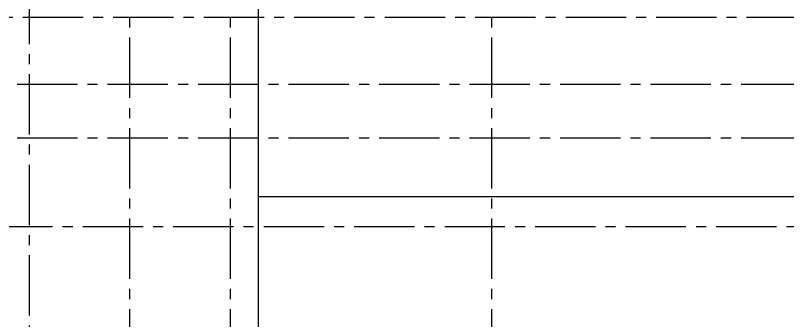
# Model space of a CAD drawing. Header units: inches. Extents: x 30000 to 34048, y 0 to 3165.
# Drawn here: x 30835.8 to 31296.6, y 1475.1 to 1657.3 of the extents above; entities that cross this region are included whole.
import ezdxf

# ---------------------------------------------------------------- set-up
doc = ezdxf.new("R2010")
doc.units = ezdxf.units.IN
doc.header["$LTSCALE"] = 48
doc.header["$MEASUREMENT"] = 0
doc.linetypes.add('CENTER2', pattern=[1.125, 0.75, -0.125, 0.125, -0.125])
doc.linetypes.add('HIDDEN', pattern=[0.375, 0.25, -0.125])
for name, color, linetype in [('_0_Objects', 8, 'Continuous'), ('A-Grid(3-32)', 8, 'CENTER2'), ('A-Roof-Below', 8, 'Continuous')]:
    doc.layers.add(name, color=color, linetype=linetype)

# ---------------------------------------------------------------- blocks, each defined once
blk = doc.blocks.new('5th FLOOR CORE & SHELL')
at = {"layer": 'A-Roof-Below'}
for points in [[(8321, -14478.75), (8319.87, -14478.75), (8319.87, -14122.13), (8689.5, -14122.13), (8689.5, -14352.12), (8965.12, -14352.12), (8965.12, -14574.87)], [(8965.12, -14492.88), (9454.87, -14492.88)]]:
    blk.add_lwpolyline(points, dxfattribs=at)
blk = doc.blocks.new('5TH FLOOR - STRUCTURAL GRID')
at = {"layer": 'A-Grid(3-32)'}
for p, q in [((8888.5, -13426.01), (8888.5, -15409.77)), ((8948.5, -13426.01), (8948.5, -15409.77)), ((9104.5, -13426.01), (9104.5, -15409.77)), ((8828.5, -13447.85), (8828.5, -15387.92)), ((8122.72, -14385.75), (11876.28, -14385.75)), ((8119.38, -14425.75), (11879.61, -14425.75)), ((8119.38, -14457.75), (11879.61, -14457.75)), ((8104.5, -14510.75), (11894.5, -14510.75))]:
    blk.add_line(p, q, dxfattribs=at)

msp = doc.modelspace()

# ---------------------------------------------------------------- block references
at = {"layer": '_0_Objects', "linetype": 'HIDDEN'}
msp.add_blockref('5TH FLOOR - STRUCTURAL GRID', (22015.5, 16042.01), dxfattribs=at)
at = {"layer": '_0_Objects'}
msp.add_blockref('5th FLOOR CORE & SHELL', (22015.5, 16042.01), dxfattribs=at)

doc.saveas('drawing.dxf')
